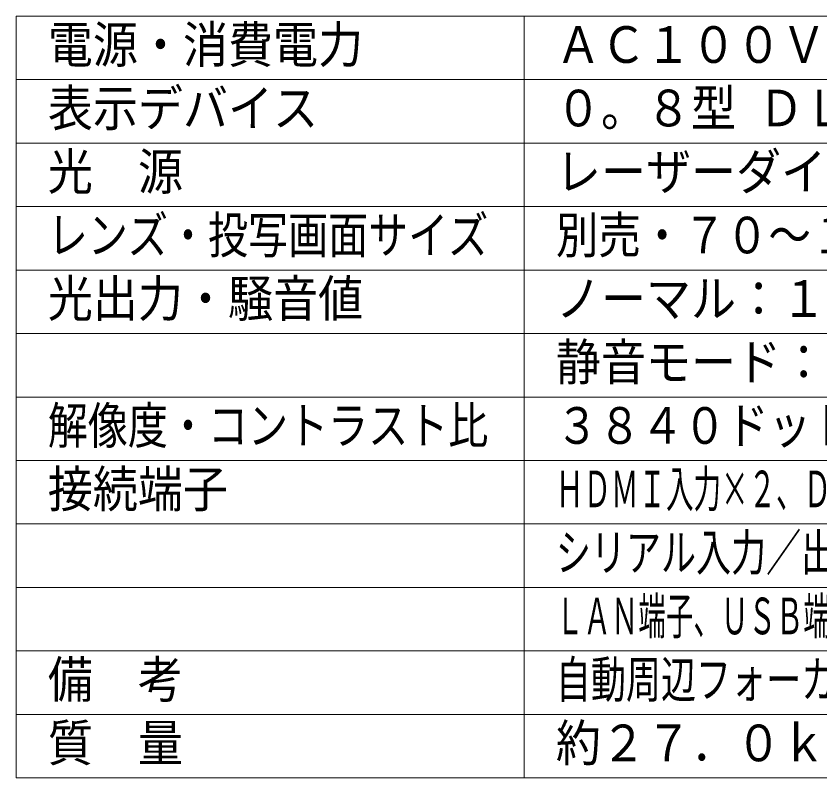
# Model space of a CAD drawing. Units: millimetres on the paper. Extents: x -62 to 64, y -59 to 59.
# Drawn here: x -62.5 to 0.8, y -54.6 to 5.4 of the extents above; entities that cross this region are included whole.
import ezdxf
from ezdxf.enums import TextEntityAlignment as Align

# ---------------------------------------------------------------- set-up
doc = ezdxf.new("R2010")
doc.units = ezdxf.units.MM
doc.layers.add('0-0_MOJI1', color=7, linetype='Continuous')
doc.layers.add('0-3_WAKU', color=4, linetype='Continuous', lineweight=9)
doc.styles.add('ＭＳ ゴシック', font='')
doc.styles.get('ＭＳ ゴシック').set_extended_font_data('MS Gothic')

msp = doc.modelspace()

# ---------------------------------------------------------------- linework, layer by layer
at = {"layer": '0-3_WAKU', "color": 3}
for p, q in [((-62.5, 5.4), (-62.5, -54.6)), ((-62.5, 5.4), (62.5, 5.4)), ((-22.5, -54.6), (-22.5, 5.4)), ((-62.5, -54.6), (62.5, -54.6))]:
    msp.add_line(p, q, dxfattribs=at)
at = {"layer": '0-3_WAKU'}
for p, q in [((-62.5, 0.4), (62.5, 0.4)), ((-62.5, -4.6), (62.5, -4.6)), ((-62.5, -9.6), (62.5, -9.6)), ((-62.5, -14.6), (62.5, -14.6)), ((-62.5, -19.6), (62.5, -19.6)), ((-62.5, -24.6), (62.5, -24.6)), ((-62.5, -29.6), (62.5, -29.6)), ((-62.5, -34.6), (62.5, -34.6)), ((-62.5, -39.6), (62.5, -39.6)), ((-62.5, -44.6), (62.5, -44.6)), ((-62.5, -49.6), (62.5, -49.6))]:
    msp.add_line(p, q, dxfattribs=at)

# ---------------------------------------------------------------- texts
at = {"layer": '0-0_MOJI1', "style": 'ＭＳ ゴシック'}
for s, height, width, p in [('電源・消費電力', 2.889, 0.9, (-60, 0.845)), ('ＡＣ１００Ｖ ５０Ｈｚ／６０Ｈｚ・１０３０Ｗ', 2.889, 0.9, (-20, 0.845)), ('表示デバイス', 2.889, 0.9, (-60, -4.155)), ('０。８型 ＤＬＰチップ１枚 ＤＬＰ方式', 2.889, 0.9, (-20, -4.155)), ('光\u3000源', 2.889, 0.9, (-60, -9.155)), ('レーザーダイオード（レーザークラス：クラス１）', 2.889, 0.9, (-20, -9.155)), ('レンズ・投写画面サイズ', 2.889, 0.8, (-60, -14.155)), ('別売・７０～１０００型（投写レンズにより異なる）', 2.886, 0.85, (-20, -14.155)), ('光出力・騒音値', 2.889, 0.9, (-60, -19.155)), ('ノーマル：１２，０００ｌｍ・３８ｄＢ', 2.889, 0.9, (-20, -19.155)), ('静音モード：９，６００ｌｍ・３５ｄＢ', 2.889, 0.9, (-20, -24.155)), ('解像度・コントラスト比', 2.889, 0.8, (-60, -29.155)), ('３８４０ドット×２４００ドット・２５，０００：１', 2.889, 0.85, (-20, -29.155)), ('接続端子', 2.889, 0.9, (-60, -34.155)), ('ＨＤＭＩ入力×２、ＤｉｓｐｌａｙＰｏｒｔ入力、ＭＵＬＴＩ ＳＹＮＣ入力／出力、', 2.889, 0.55, (-20, -34.155)), ('シリアル入力／出力、リモート入力／出力、Ｄ－ｓｕｂ９Ｐ・メス、', 2.889, 0.7, (-20, -39.155)), ('ＬＡＮ端子、ＵＳＢ端子、ＤＣ出力端子（ＵＳＢタイプＡ）、拡張ＳＬＯＴ端子', 2.886, 0.55, (-20, -44.155)), ('備\u3000考', 2.889, 0.9, (-60, -49.155)), ('自動周辺フォーカス機能、２０，０００時間メンテナンスフリー', 2.889, 0.7, (-20, -49.155)), ('質\u3000量', 2.889, 0.9, (-60, -54.155)), ('約２７．０ｋｇ（レンズ含まず）', 2.889, 0.9, (-20, -54.155))]:
    msp.add_text(s, height=height, dxfattribs=dict(at, width=width)).set_placement(p, align=Align.BOTTOM_LEFT)

doc.saveas('drawing.dxf')
